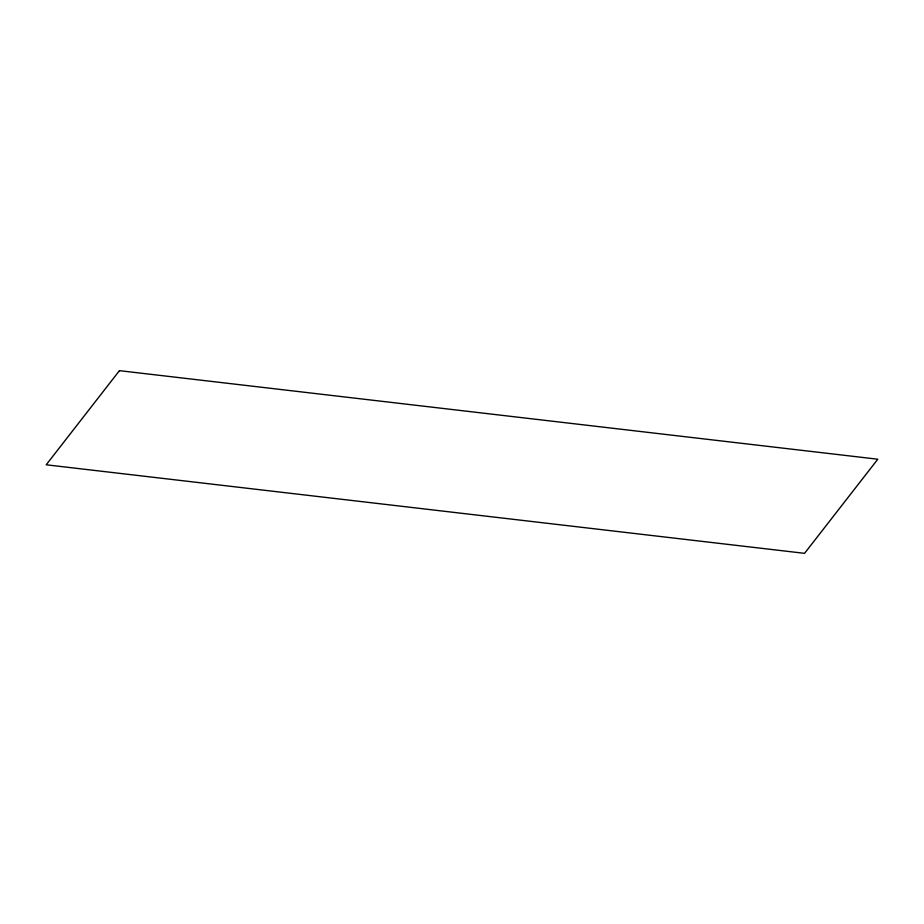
<?xml version="1.0" encoding="UTF-8"?>
<svg xmlns="http://www.w3.org/2000/svg" width="924" height="924" viewBox="0 0 924 924"><rect width="100%" height="100%" fill="white"/><g stroke="black" fill="none" stroke-linecap="round" stroke-linejoin="round"><path stroke-width="1.39" d="M119.439 370.663L46.2 464.784L804.561 553.337L877.8 459.216L119.439 370.663"/></g></svg>
